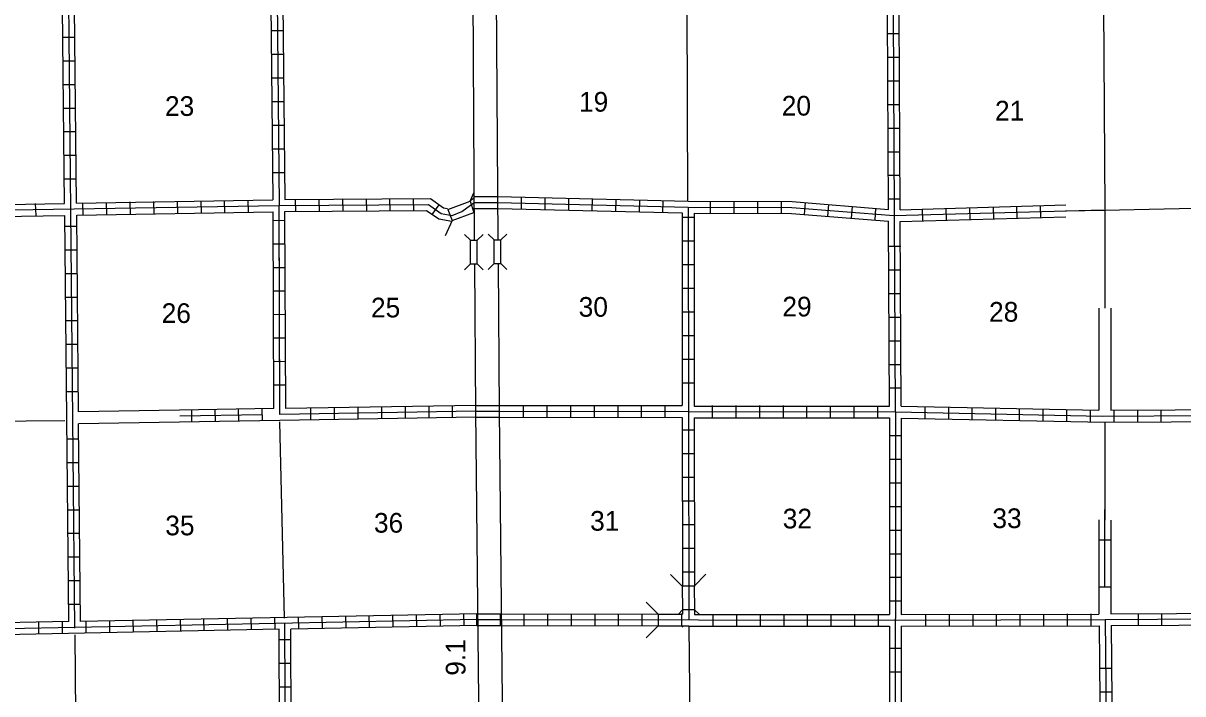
# Model space of a CAD drawing. Extents: x 1679424 to 2045023, y 15902075 to 16278097.
# Drawn here: x 1835927 to 1865381, y 16023968 to 16040997 of the extents above; entities that cross this region are included whole.
import ezdxf

# ---------------------------------------------------------------- set-up
doc = ezdxf.new("R2010")
doc.units = 0
for name, color, linetype in [('L10', 7, 'Continuous'), ('L13', 7, 'Continuous'), ('L14', 7, 'Continuous'), ('L18', 7, 'Continuous'), ('L28', 7, 'Continuous'), ('L3', 7, 'Continuous'), ('L8', 7, 'Continuous'), ('L9', 7, 'Continuous')]:
    doc.layers.add(name, color=color, linetype=linetype)

msp = doc.modelspace()

# ---------------------------------------------------------------- linework, layer by layer
at = {"layer": 'L10'}
for points in [[(1863252, 16033765), (1863252, 16031168)], [(1863552, 16033765), (1863552, 16031168)], [(1839901, 16031170), (1837336, 16031126)], [(1839901, 16030868), (1837336, 16030826)]]:
    msp.add_lwpolyline(points, dxfattribs=at)
at = {"layer": 'L13'}
msp.add_line((1863394, 16036248), (1870139, 16036403), dxfattribs=at)
for points in [[(1852786, 16041435), (1852802, 16036476)], [(1863368, 16041426), (1863402, 16036264)], [(1862404, 16036235), (1863394, 16036248)], [(1863402, 16036264), (1863402, 16033765)], [(1832053, 16030868), (1836986, 16030910)], [(1842436, 16030876), (1842552, 16025885)], [(1863402, 16030865), (1863402, 16028381)], [(1852836, 16025685), (1852885, 16020924)], [(1837236, 16025468), (1837278, 16020435)]]:
    msp.add_lwpolyline(points, dxfattribs=at)
at = {"layer": 'L18'}
for p, q in [((1847277, 16036476), (1847377, 16036693)), ((1846711, 16036268), (1847277, 16036476)), ((1847277, 16036476), (1847377, 16036193)), ((1846711, 16036268), (1846819, 16035985)), ((1846819, 16035985), (1847377, 16036193)), ((1846819, 16035985), (1846644, 16035601)), ((1847286, 16035485), (1847136, 16035635)), ((1847461, 16035485), (1847611, 16035635)), ((1847886, 16035493), (1847736, 16035643)), ((1847886, 16034893), (1847886, 16035493)), ((1847886, 16035493), (1848061, 16035493)), ((1848061, 16035493), (1848211, 16035643)), ((1848061, 16034893), (1848061, 16035493)), ((1847286, 16034885), (1847286, 16035485)), ((1847286, 16035485), (1847461, 16035485)), ((1847461, 16034885), (1847461, 16035485)), ((1847286, 16034885), (1847136, 16034735)), ((1847286, 16034885), (1847461, 16034885)), ((1847461, 16034885), (1847611, 16034735)), ((1847886, 16034893), (1847736, 16034743)), ((1847886, 16034893), (1848061, 16034893)), ((1848061, 16034893), (1848211, 16034743)), ((1852669, 16026701), (1852369, 16027001)), ((1852969, 16026701), (1853269, 16027010)), ((1852969, 16026701), (1852669, 16026701)), ((1852669, 16026701), (1852677, 16026101)), ((1852969, 16026701), (1852977, 16026101)), ((1852052, 16025993), (1851752, 16026293)), ((1852677, 16026101), (1852569, 16025993)), ((1852977, 16026101), (1852677, 16026101)), ((1852977, 16026101), (1853094, 16025993)), ((1852052, 16025993), (1852052, 16025693)), ((1852052, 16025993), (1852652, 16025993)), ((1852652, 16025993), (1852677, 16026018)), ((1852652, 16025993), (1852652, 16025693)), ((1852052, 16025693), (1851752, 16025393)), ((1852052, 16025693), (1852652, 16025693)), ((1852652, 16025693), (1852686, 16025660))]:
    msp.add_line(p, q, dxfattribs=at)
at = {"layer": 'L3'}
for points in [[(1847344, 16041710), (1847386, 16035485)], [(1847944, 16041710), (1847986, 16035493)], [(1847394, 16034885), (1847419, 16031143), (1847527, 16020560)], [(1847994, 16034885), (1848019, 16031143), (1848127, 16020560)]]:
    msp.add_lwpolyline(points, dxfattribs=at)
at = {"layer": 'L8'}
for p, q in [((1842236, 16040810), (1842536, 16040810)), ((1837244, 16040635), (1836944, 16040635)), ((1858185, 16040726), (1857885, 16040726)), ((1842244, 16040210), (1842544, 16040210)), ((1837253, 16040035), (1836953, 16040035)), ((1858194, 16040126), (1857894, 16040126)), ((1837253, 16039435), (1836953, 16039435)), ((1842244, 16039610), (1842544, 16039610)), ((1858194, 16039526), (1857894, 16039526)), ((1837261, 16038835), (1836961, 16038835)), ((1842252, 16039010), (1842552, 16039010)), ((1858194, 16038926), (1857894, 16038926)), ((1837269, 16038235), (1836969, 16038235)), ((1842261, 16038410), (1842561, 16038410)), ((1858202, 16038326), (1857902, 16038326)), ((1837269, 16037635), (1836969, 16037635)), ((1842261, 16037810), (1842561, 16037810)), ((1858202, 16037726), (1857902, 16037726)), ((1837278, 16037035), (1836978, 16037035)), ((1842269, 16037210), (1842569, 16037210)), ((1858202, 16037126), (1857902, 16037126)), ((1836253, 16036118), (1836244, 16036418)), ((1837453, 16036135), (1837444, 16036435)), ((1838053, 16036143), (1838044, 16036443)), ((1838653, 16036160), (1838644, 16036460)), ((1839253, 16036168), (1839244, 16036468)), ((1839853, 16036176), (1839844, 16036476)), ((1840453, 16036185), (1840444, 16036485)), ((1841053, 16036193), (1841044, 16036493)), ((1841652, 16036201), (1841644, 16036501)), ((1842852, 16036218), (1842844, 16036518)), ((1843452, 16036226), (1843444, 16036526)), ((1844052, 16036226), (1844044, 16036526)), ((1844652, 16036235), (1844644, 16036535)), ((1845252, 16036235), (1845244, 16036535)), ((1845852, 16036243), (1845844, 16036543)), ((1846319, 16036143), (1846494, 16036385)), ((1847386, 16036294), (1847386, 16036592)), ((1847982, 16036294), (1847982, 16036592)), ((1848586, 16036276), (1848586, 16036576)), ((1849186, 16036268), (1849186, 16036568)), ((1849786, 16036251), (1849786, 16036551)), ((1850377, 16036235), (1850386, 16036535)), ((1850977, 16036218), (1850986, 16036518)), ((1851577, 16036210), (1851586, 16036510)), ((1852177, 16036193), (1852186, 16036493)), ((1853386, 16036176), (1853386, 16036476)), ((1853985, 16036176), (1853985, 16036476)), ((1854585, 16036168), (1854585, 16036468)), ((1855185, 16036168), (1855185, 16036468)), ((1855769, 16036143), (1855794, 16036443)), ((1856369, 16036093), (1856394, 16036393)), ((1858210, 16036526), (1857910, 16036526)), ((1856969, 16036043), (1856994, 16036343)), ((1857569, 16036001), (1857585, 16036293)), ((1858777, 16035976), (1858769, 16036276)), ((1859377, 16036001), (1859369, 16036293)), ((1859977, 16036018), (1859969, 16036318)), ((1860577, 16036035), (1860569, 16036335)), ((1861177, 16036051), (1861169, 16036351)), ((1861777, 16036068), (1861769, 16036368)), ((1837286, 16035835), (1836986, 16035835)), ((1842577, 16035983), (1842279, 16035982)), ((1852969, 16036060), (1852669, 16036060)), ((1837294, 16035235), (1836994, 16035235)), ((1842579, 16035386), (1842281, 16035385)), ((1852969, 16035460), (1852669, 16035460)), ((1858219, 16035326), (1857919, 16035326)), ((1837303, 16034635), (1837003, 16034635)), ((1842581, 16034789), (1842283, 16034788)), ((1852969, 16034860), (1852669, 16034860)), ((1858219, 16034726), (1857919, 16034726)), ((1837303, 16034035), (1837003, 16034035)), ((1842583, 16034193), (1842285, 16034192)), ((1852969, 16034260), (1852669, 16034260)), ((1858219, 16034126), (1857919, 16034126)), ((1837311, 16033435), (1837011, 16033435)), ((1842585, 16033596), (1842287, 16033595)), ((1852977, 16033660), (1852677, 16033660)), ((1858227, 16033526), (1857927, 16033526)), ((1842587, 16033000), (1842289, 16032999)), ((1852977, 16033060), (1852677, 16033060)), ((1858227, 16032926), (1857927, 16032926)), ((1837319, 16032835), (1837019, 16032835)), ((1842589, 16032403), (1842291, 16032402)), ((1852977, 16032460), (1852677, 16032460)), ((1858227, 16032326), (1857927, 16032326)), ((1837328, 16032235), (1837028, 16032235)), ((1842591, 16031806), (1842293, 16031805)), ((1852977, 16031860), (1852677, 16031860)), ((1858235, 16031726), (1857935, 16031726)), ((1837328, 16031635), (1837028, 16031635)), ((1840212, 16030876), (1840207, 16031174)), ((1840809, 16030886), (1840804, 16031184)), ((1841405, 16030896), (1841400, 16031194)), ((1842002, 16030906), (1841997, 16031204)), ((1843227, 16031226), (1843227, 16030926)), ((1843827, 16031235), (1843827, 16030935)), ((1844427, 16031243), (1844427, 16030943)), ((1845027, 16031251), (1845027, 16030951)), ((1845627, 16031260), (1845627, 16030960)), ((1846227, 16031276), (1846227, 16030976)), ((1846827, 16031285), (1846827, 16030985)), ((1847427, 16030994), (1847427, 16031292)), ((1848024, 16030994), (1848024, 16031292)), ((1848636, 16030993), (1848636, 16031293)), ((1849236, 16030993), (1849236, 16031293)), ((1849836, 16030993), (1849836, 16031293)), ((1850436, 16030993), (1850436, 16031285)), ((1851036, 16030985), (1851036, 16031285)), ((1851636, 16030985), (1851636, 16031285)), ((1852236, 16030985), (1852236, 16031285)), ((1853436, 16030985), (1853436, 16031285)), ((1854035, 16030985), (1854035, 16031285)), ((1854635, 16030985), (1854635, 16031285)), ((1855235, 16030985), (1855235, 16031285)), ((1855835, 16030976), (1855835, 16031276)), ((1856435, 16030976), (1856435, 16031276)), ((1857035, 16030976), (1857035, 16031276)), ((1857635, 16030976), (1857635, 16031276)), ((1858835, 16030960), (1858835, 16031260)), ((1859435, 16030951), (1859435, 16031251)), ((1860035, 16030935), (1860035, 16031235)), ((1860635, 16030926), (1860635, 16031226)), ((1861235, 16030910), (1861235, 16031210)), ((1861835, 16030901), (1861835, 16031201)), ((1862435, 16030885), (1862435, 16031185)), ((1863035, 16030876), (1863035, 16031176)), ((1863635, 16030876), (1863635, 16031176)), ((1864235, 16030876), (1864235, 16031176)), ((1864835, 16030876), (1864835, 16031176)), ((1852977, 16030660), (1852677, 16030660)), ((1857935, 16030526), (1858235, 16030526)), ((1837344, 16030435), (1837044, 16030435)), ((1852977, 16030060), (1852677, 16030060)), ((1857935, 16029926), (1858235, 16029926)), ((1837344, 16029835), (1837044, 16029835)), ((1852977, 16029460), (1852677, 16029460)), ((1857935, 16029326), (1858235, 16029326)), ((1837353, 16029235), (1837053, 16029235)), ((1852977, 16028860), (1852677, 16028860)), ((1857935, 16028726), (1858235, 16028726)), ((1837361, 16028635), (1837061, 16028635)), ((1852986, 16028260), (1852686, 16028260)), ((1857935, 16028126), (1858235, 16028126)), ((1837361, 16028035), (1837061, 16028035)), ((1852986, 16027660), (1852686, 16027660)), ((1837369, 16027435), (1837069, 16027435)), ((1857935, 16027526), (1858235, 16027526)), ((1852986, 16027060), (1852686, 16027060)), ((1837378, 16026835), (1837078, 16026835)), ((1857935, 16026926), (1858235, 16026926)), ((1837378, 16026235), (1837078, 16026235)), ((1857935, 16026326), (1858235, 16026326)), ((1836328, 16025485), (1836328, 16025785)), ((1836928, 16025493), (1836928, 16025793)), ((1837528, 16025510), (1837528, 16025810)), ((1838128, 16025518), (1838128, 16025818)), ((1838728, 16025535), (1838719, 16025826)), ((1839328, 16025543), (1839319, 16025843)), ((1839928, 16025551), (1839919, 16025851)), ((1840528, 16025568), (1840519, 16025868)), ((1841128, 16025576), (1841119, 16025876)), ((1841728, 16025593), (1841719, 16025893)), ((1842327, 16025601), (1842319, 16025901)), ((1842927, 16025610), (1842919, 16025910)), ((1843527, 16025626), (1843519, 16025926)), ((1844127, 16025635), (1844119, 16025935)), ((1844727, 16025651), (1844719, 16025951)), ((1845327, 16025660), (1845319, 16025960)), ((1845927, 16025668), (1845919, 16025968)), ((1846527, 16025685), (1846519, 16025985)), ((1847127, 16025693), (1847119, 16025993)), ((1847452, 16025702), (1847452, 16026000)), ((1848049, 16025702), (1848049, 16026000)), ((1848652, 16025701), (1848652, 16026001)), ((1849252, 16025701), (1849252, 16026001)), ((1849852, 16025701), (1849852, 16026001)), ((1850452, 16025701), (1850452, 16026001)), ((1851052, 16025693), (1851052, 16025993)), ((1851652, 16025693), (1851652, 16025993)), ((1853452, 16025693), (1853452, 16025993)), ((1854052, 16025693), (1854052, 16025993)), ((1854652, 16025693), (1854652, 16025993)), ((1855252, 16025693), (1855252, 16025993)), ((1855852, 16025685), (1855852, 16025985)), ((1856452, 16025685), (1856452, 16025985)), ((1857052, 16025685), (1857052, 16025985)), ((1857652, 16025685), (1857652, 16025985)), ((1858852, 16025685), (1858852, 16025985)), ((1859452, 16025693), (1859452, 16025993)), ((1860052, 16025693), (1860052, 16025993)), ((1860652, 16025693), (1860652, 16025993)), ((1861252, 16025693), (1861252, 16025993)), ((1861852, 16025693), (1861852, 16025993)), ((1862452, 16025701), (1862452, 16026001)), ((1863052, 16025701), (1863052, 16026001)), ((1864252, 16025710), (1864252, 16026010)), ((1864852, 16025710), (1864852, 16026010)), ((1842727, 16025335), (1842427, 16025335)), ((1857927, 16025126), (1858227, 16025126)), ((1842736, 16024735), (1842436, 16024735)), ((1863569, 16024610), (1863269, 16024610)), ((1857927, 16024526), (1858227, 16024526)), ((1842736, 16024135), (1842436, 16024135)), ((1863577, 16024010), (1863277, 16024010))]:
    msp.add_line(p, q, dxfattribs=at)
for points in [[(1842236, 16056410), (1842427, 16036368)], [(1858085, 16031126), (1857960, 16056402)], [(1837236, 16025635), (1836986, 16052152), (1836878, 16053360)], [(1836978, 16036418), (1836928, 16041385)], [(1837278, 16036426), (1837228, 16041393)], [(1842219, 16041460), (1842269, 16036510)], [(1842519, 16041485), (1842569, 16036518)], [(1857902, 16036268), (1857877, 16041243)], [(1858202, 16036260), (1858177, 16041235)], [(1815853, 16035935), (1842427, 16036368), (1846219, 16036393), (1846544, 16036168), (1846819, 16036118), (1847069, 16036218), (1847386, 16036443)], [(1832003, 16036335), (1836978, 16036418)], [(1837278, 16036426), (1842269, 16036510)], [(1842569, 16036518), (1846269, 16036543), (1846602, 16036310), (1846702, 16036293)], [(1847286, 16036493), (1847377, 16036560)], [(1847386, 16036593), (1847986, 16036593)], [(1847386, 16036443), (1847986, 16036443)], [(1847986, 16036593), (1852819, 16036476), (1855460, 16036468), (1857902, 16036268)], [(1847986, 16036443), (1852819, 16036326), (1855452, 16036318), (1858044, 16036110), (1863369, 16036260)], [(1858202, 16036260), (1862409, 16036385)], [(1832003, 16036035), (1836986, 16036118)], [(1837086, 16025801), (1836986, 16036118)], [(1837286, 16036126), (1842277, 16036210)], [(1837336, 16031126), (1837286, 16036126)], [(1842294, 16031210), (1842277, 16036210)], [(1842444, 16031209), (1842427, 16036218)], [(1842577, 16036218), (1846169, 16036243), (1846486, 16036026), (1846811, 16035968)], [(1842594, 16031210), (1842577, 16036218)], [(1847386, 16036293), (1847986, 16036293)], [(1847986, 16036293), (1852669, 16036185)], [(1852669, 16036185), (1852669, 16031285)], [(1852819, 16036326), (1852836, 16025860)], [(1852969, 16036176), (1852969, 16031276)], [(1852969, 16036176), (1855444, 16036168), (1857902, 16035968)], [(1857927, 16031276), (1857902, 16035968)], [(1858202, 16035960), (1862409, 16036078)], [(1858227, 16031268), (1858202, 16035960)], [(1842294, 16031210), (1839901, 16031170)], [(1847427, 16031143), (1842444, 16031060)], [(1847427, 16031293), (1842594, 16031210)], [(1847427, 16031293), (1848036, 16031293)], [(1847427, 16031143), (1848036, 16031143)], [(1848036, 16031293), (1852669, 16031285)], [(1848036, 16031143), (1852836, 16031135), (1858085, 16031126), (1863335, 16031018), (1868602, 16031051), (1879210, 16031268)], [(1852969, 16031276), (1857927, 16031276)], [(1858085, 16031126), (1858077, 16020626), (1858135, 16016451), (1858252, 16016051), (1858460, 16015301)], [(1858227, 16031268), (1863252, 16031168)], [(1863552, 16031168), (1868443, 16031193)], [(1837386, 16025801), (1837336, 16030826)], [(1842444, 16030910), (1839901, 16030868)], [(1841999, 16031055), (1839903, 16031020)], [(1847427, 16030993), (1842444, 16030910)], [(1847427, 16030993), (1848036, 16030993)], [(1848036, 16030993), (1852669, 16030985)], [(1852669, 16030985), (1852677, 16026710)], [(1852969, 16030976), (1857927, 16030976)], [(1852969, 16030976), (1852977, 16026701)], [(1857927, 16030976), (1857927, 16025985)], [(1858227, 16030968), (1858227, 16025985)], [(1858227, 16030968), (1863402, 16030865)], [(1863402, 16030867), (1868452, 16030893)], [(1852677, 16026101), (1852677, 16025993)], [(1852977, 16026093), (1852977, 16025985)], [(1837086, 16025801), (1832119, 16025701)], [(1847452, 16025851), (1832128, 16025551)], [(1847452, 16026001), (1837386, 16025801)], [(1847452, 16026001), (1848052, 16026001)], [(1847452, 16025851), (1848052, 16025851)], [(1848052, 16026001), (1852052, 16025993)], [(1848052, 16025851), (1858110, 16025835), (1863410, 16025851), (1868718, 16025885), (1873968, 16025901)], [(1852644, 16025993), (1852677, 16025993)], [(1852977, 16025985), (1853094, 16025985)], [(1853094, 16025985), (1857927, 16025985)], [(1858227, 16025985), (1863252, 16025993)], [(1863410, 16025851), (1863619, 16004776), (1863652, 16003609)], [(1863552, 16026001), (1868560, 16026026)], [(1842427, 16025610), (1832128, 16025401)], [(1842444, 16020560), (1842427, 16025610)], [(1851452, 15999426), (1848152, 15999309), (1842727, 15999259), (1842652, 16009793), (1842577, 16025743)], [(1847452, 16025701), (1842727, 16025610)], [(1842744, 16020568), (1842727, 16025610)], [(1847452, 16025701), (1848052, 16025701)], [(1848052, 16025701), (1852036, 16025693)], [(1852661, 16025693), (1852835, 16025693)], [(1852836, 16025685), (1857927, 16025685)], [(1857927, 16025685), (1857927, 16020776)], [(1858227, 16025685), (1863260, 16025693)], [(1858227, 16025685), (1858227, 16020776)], [(1863560, 16025701), (1868718, 16025727)], [(1863268, 16024783), (1863302, 16020835)], [(1863568, 16024783), (1863602, 16020826)]]:
    msp.add_lwpolyline(points, dxfattribs=at)
at = {"layer": 'L9'}
for p, q in [((1863253, 16027881), (1863551, 16027881)), ((1863253, 16026687), (1863551, 16026687))]:
    msp.add_line(p, q, dxfattribs=at)
for points in [[(1842444, 16031060), (1842427, 16036368)], [(1863402, 16026687), (1863402, 16028651)], [(1863252, 16028383), (1863252, 16025993)], [(1863552, 16028380), (1863552, 16026001)], [(1863260, 16025693), (1863268, 16024783)], [(1863560, 16025701), (1863568, 16024783)]]:
    msp.add_lwpolyline(points, dxfattribs=at)

# ---------------------------------------------------------------- texts
at = {"layer": 'L14'}
for s, p in [('23', (1839528, 16038643)), ('19', (1850044, 16038751)), ('20', (1855194, 16038651)), ('21', (1860610, 16038526)), ('25', (1844761, 16033526)), ('30', (1850036, 16033543)), ('29', (1855210, 16033551)), ('26', (1839444, 16033385)), ('28', (1860460, 16033418)), ('35', (1839536, 16027993)), ('36', (1844836, 16028060)), ('31', (1850327, 16028110)), ('32', (1855219, 16028168)), ('33', (1860544, 16028176))]:
    msp.add_text(s, height=500, rotation=360, dxfattribs=at).set_placement(p)
at = {"layer": 'L28'}
msp.add_text('9.1', height=500, rotation=90, dxfattribs=at).set_placement((1847161, 16024426))

doc.saveas('drawing.dxf')
